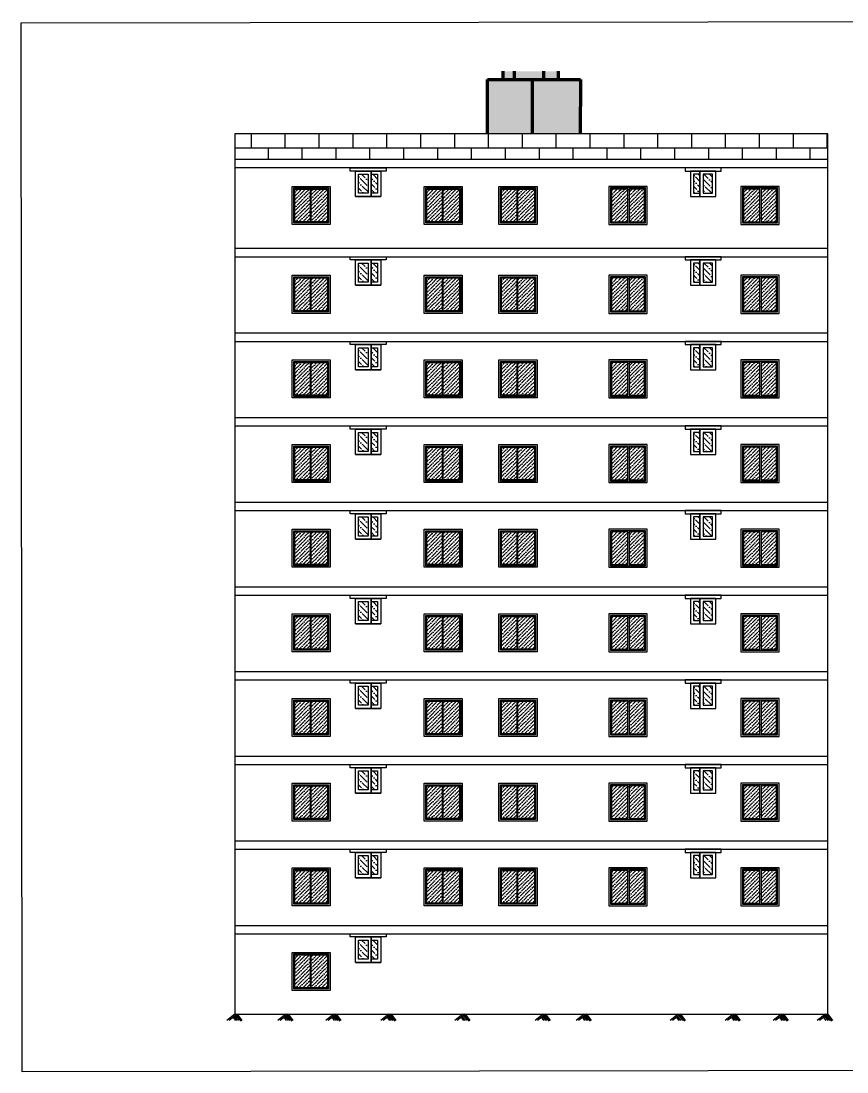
# Model space of a CAD drawing. Header units: inches. Extents: x 2674 to 28325, y -8016 to 21827.
# Drawn here: x 9249 to 11590, y 18529 to 21509 of the extents above; entities that cross this region are included whole.
import ezdxf

# ---------------------------------------------------------------- set-up
doc = ezdxf.new("R2010")
doc.units = ezdxf.units.IN
doc.header["$MEASUREMENT"] = 0
doc.layers.add('RB', color=7, linetype='Continuous')
pattern_1 = [(45, (6448.66, 22451.664), (3.977476, 14.584077), [18.75, -3.75, 0, -3.75])]
pattern_2 = [(135, (35202.267, 229875.186), (-21.87611604, 5.96621347), [28.125, -5.625, 0, -5.625])]
pattern_3 = [(45, (6822.82, 22451.664), (3.977476, 14.584077), [18.75, -3.75, 0, -3.75])]
pattern_4 = [(45, (6448.66, 22691.664), (3.977476, 14.584077), [18.75, -3.75, 0, -3.75])]
pattern_5 = [(135, (35202.267, 230115.186), (-21.87611604, 5.96621347), [28.125, -5.625, 0, -5.625])]
pattern_6 = [(45, (6822.82, 22691.664), (3.977476, 14.584077), [18.75, -3.75, 0, -3.75])]
pattern_7 = [(45, (6448.66, 22931.664), (3.977476, 14.584077), [18.75, -3.75, 0, -3.75])]
pattern_8 = [(135, (35202.267, 230355.186), (-21.87611604, 5.96621347), [28.125, -5.625, 0, -5.625])]
pattern_9 = [(45, (6822.82, 22931.664), (3.977476, 14.584077), [18.75, -3.75, 0, -3.75])]
pattern_10 = [(45, (6448.66, 23171.664), (3.977476, 14.584077), [18.75, -3.75, 0, -3.75])]
pattern_11 = [(135, (35202.267, 230595.186), (-21.87611604, 5.96621347), [28.125, -5.625, 0, -5.625])]
pattern_12 = [(45, (6822.82, 23171.664), (3.977476, 14.584077), [18.75, -3.75, 0, -3.75])]
pattern_13 = [(45, (6448.66, 23411.664), (3.977476, 14.584077), [18.75, -3.75, 0, -3.75])]
pattern_14 = [(135, (35202.267, 230835.186), (-21.87611604, 5.96621347), [28.125, -5.625, 0, -5.625])]
pattern_15 = [(45, (6822.82, 23411.664), (3.977476, 14.584077), [18.75, -3.75, 0, -3.75])]
pattern_16 = [(45, (6448.66, 23651.664), (3.977476, 14.584077), [18.75, -3.75, 0, -3.75])]
pattern_17 = [(135, (35202.267, 231075.186), (-21.87611604, 5.96621347), [28.125, -5.625, 0, -5.625])]
pattern_18 = [(45, (6822.82, 23651.664), (3.977476, 14.584077), [18.75, -3.75, 0, -3.75])]
pattern_19 = [(45, (6448.66, 23891.664), (3.977476, 14.584077), [18.75, -3.75, 0, -3.75])]
pattern_20 = [(135, (35202.267, 231315.186), (-21.87611604, 5.96621347), [28.125, -5.625, 0, -5.625])]
pattern_21 = [(45, (6822.82, 23891.664), (3.977476, 14.584077), [18.75, -3.75, 0, -3.75])]
pattern_22 = [(45, (6448.66, 24131.664), (3.977476, 14.584077), [18.75, -3.75, 0, -3.75])]
pattern_23 = [(135, (35202.267, 231555.186), (-21.87611604, 5.96621347), [28.125, -5.625, 0, -5.625])]
pattern_24 = [(45, (6822.82, 24131.664), (3.977476, 14.584077), [18.75, -3.75, 0, -3.75])]
pattern_25 = [(45, (6448.66, 24383.664), (3.977476, 14.584077), [18.75, -3.75, 0, -3.75])]
pattern_26 = [(135, (35202.267, 231807.186), (-21.87611604, 5.96621347), [28.125, -5.625, 0, -5.625])]
pattern_27 = [(45, (6822.82, 24383.664), (3.977476, 14.584077), [18.75, -3.75, 0, -3.75])]
pattern_28 = [(135, (35202.267, 229635.267), (-21.87611604, 5.96621347), [28.125, -5.625, 0, -5.625])]

# ---------------------------------------------------------------- blocks, each defined once
blk = doc.blocks.new('*U12')
for p, q in [((1.5, 1.5), (1.5, 34.5)), ((1.5, 34.5), (18, 34.5)), ((18, 1.5), (18, 34.5)), ((18, 34.5), (34.5, 34.5)), ((34.5, 34.5), (34.5, 1.5)), ((18, 1.5), (1.5, 1.5)), ((34.5, 1.5), (18, 1.5))]:
    blk.add_line(p, q)
blk.add_lwpolyline([(0, 0), (0, 36), (36, 36), (36, 0)], close=True)
for points in [[(17, 33.5), (17, 2.5), (2.5, 2.5), (2.5, 33.5), (17, 33.5)], [(18, 33.5), (33.5, 33.5), (33.5, 2.5), (18, 2.5)]]:
    blk.add_lwpolyline(points)

msp = doc.modelspace()

# ---------------------------------------------------------------- hatches: boundary and pattern name
at = {"lineweight": 100, "true_color": 0x636466}
h = msp.add_hatch(color=251, dxfattribs=at)
h.dxf.hatch_style = 1
h.paths.add_polyline_path([(10698.09, 21342.7), (10571.21, 21342.7), (10571.21, 21188.54), (10698.09, 21188.54)])
h.paths.add_polyline_path([(10834.75, 21342.7), (10698.09, 21342.7), (10698.09, 21188.54), (10833.63, 21188.54)])
h.paths.add_polyline_path([(10730.81, 21366.4), (10647.27, 21366.4), (10647.27, 21342.7), (10698.09, 21342.7), (10730.81, 21342.7)])
h.paths.add_polyline_path([(10647.27, 21366.4), (10614.55, 21366.4), (10614.55, 21342.7), (10647.27, 21342.7)])
h.paths.add_polyline_path([(10770.87, 21366.4), (10730.81, 21366.4), (10730.81, 21342.7), (10770.87, 21342.7)])
at = {"transparency": 33554687}
h = msp.add_hatch(dxfattribs=at)
h.set_pattern_fill('AR-B816', color=256, scale=6)
h.set_pattern_definition([(0, (13069.81, 21820.89), (0, 48), []), (90, (13069.81, 21820.89), (-48, 48), [48, -48])])
h.paths.add_polyline_path([(11535.2, 21116.54), (11535.2, 21188.54), (9855.2, 21188.54), (9855.2, 21116.54)])
at = {"true_color": 0x000000}
h = msp.add_hatch(dxfattribs=at)
h.set_pattern_fill('ANSI36', color=18, scale=90, angle=90, style=0)
h.set_pattern_definition(pattern_26)
h.paths.add_polyline_path([(10232.36, 21074.54), (10205.36, 21074.54), (10205.36, 21020.54), (10232.36, 21020.54)])
h = msp.add_hatch(dxfattribs=at)
h.set_pattern_fill('ANSI36', color=18, scale=90, angle=90, style=0)
h.set_pattern_definition(pattern_26)
h.paths.add_polyline_path([(10259.36, 21074.54), (10241.36, 21074.54), (10241.36, 21020.54), (10259.36, 21020.54)])
h = msp.add_hatch(dxfattribs=at)
h.set_pattern_fill('ANSI36', color=18, scale=90, angle=90, style=0)
h.set_pattern_definition(pattern_26)
h.paths.add_polyline_path([(11155.04, 21074.54), (11173.04, 21074.54), (11173.04, 21020.54), (11155.04, 21020.54)])
h = msp.add_hatch(dxfattribs=at)
h.set_pattern_fill('ANSI36', color=18, scale=90, angle=90, style=0)
h.set_pattern_definition(pattern_26)
h.paths.add_polyline_path([(11182.04, 21074.54), (11182.04, 21020.54), (11209.04, 21020.54), (11209.04, 21074.54)])
at = {"transparency": 33554687}
h = msp.add_hatch(dxfattribs=at)
h.set_pattern_fill('ANSI36', color=256, scale=60)
h.set_pattern_definition(pattern_25)
h.paths.add_polyline_path([(10071.2, 20939.47), (10117.7, 20939.47), (10117.7, 21032.47), (10071.2, 21032.47)])
h.paths.add_polyline_path([(10068.2, 21032.47), (10024.7, 21032.47), (10024.7, 20939.47), (10068.2, 20939.47)])
h = msp.add_hatch(dxfattribs=at)
h.set_pattern_fill('ANSI36', color=256, scale=60)
h.set_pattern_definition(pattern_27)
h.paths.add_polyline_path([(10445.36, 20939.47), (10491.86, 20939.47), (10491.86, 21032.47), (10445.36, 21032.47)])
h.paths.add_polyline_path([(10442.36, 21032.47), (10398.86, 21032.47), (10398.86, 20939.47), (10442.36, 20939.47)])
h = msp.add_hatch(dxfattribs=at)
h.set_pattern_fill('ANSI36', color=256, scale=60)
h.set_pattern_definition([(45, (7034.668, 24383.664), (3.977476, 14.584077), [18.75, -3.75, 0, -3.75])])
h.paths.add_polyline_path([(10657.21, 20939.47), (10703.71, 20939.47), (10703.71, 21032.47), (10657.21, 21032.47)])
h.paths.add_polyline_path([(10654.21, 21032.47), (10610.71, 21032.47), (10610.71, 20939.47), (10654.21, 20939.47)])
h = msp.add_hatch(dxfattribs=at)
h.set_pattern_fill('ANSI36', color=256, scale=60)
h.set_pattern_definition(pattern_27)
h.paths.add_polyline_path([(10969.04, 21032.47), (10922.54, 21032.47), (10922.54, 20939.47), (10969.04, 20939.47)])
h.paths.add_polyline_path([(10972.04, 20939.47), (11015.54, 20939.47), (11015.54, 21032.47), (10972.04, 21032.47)])
h = msp.add_hatch(dxfattribs=at)
h.set_pattern_fill('ANSI36', color=256, scale=60)
h.set_pattern_definition(pattern_25)
h.paths.add_polyline_path([(11343.2, 21032.47), (11296.7, 21032.47), (11296.7, 20939.47), (11343.2, 20939.47)])
h.paths.add_polyline_path([(11346.2, 20939.47), (11389.7, 20939.47), (11389.7, 21032.47), (11346.2, 21032.47)])
at = {"true_color": 0x000000}
h = msp.add_hatch(dxfattribs=at)
h.set_pattern_fill('ANSI36', color=18, scale=90, angle=90, style=0)
h.set_pattern_definition(pattern_23)
h.paths.add_polyline_path([(10232.36, 20822.54), (10205.36, 20822.54), (10205.36, 20768.54), (10232.36, 20768.54)])
h = msp.add_hatch(dxfattribs=at)
h.set_pattern_fill('ANSI36', color=18, scale=90, angle=90, style=0)
h.set_pattern_definition(pattern_23)
h.paths.add_polyline_path([(10259.36, 20822.54), (10241.36, 20822.54), (10241.36, 20768.54), (10259.36, 20768.54)])
h = msp.add_hatch(dxfattribs=at)
h.set_pattern_fill('ANSI36', color=18, scale=90, angle=90, style=0)
h.set_pattern_definition(pattern_23)
h.paths.add_polyline_path([(11155.04, 20822.54), (11173.04, 20822.54), (11173.04, 20768.54), (11155.04, 20768.54)])
h = msp.add_hatch(dxfattribs=at)
h.set_pattern_fill('ANSI36', color=18, scale=90, angle=90, style=0)
h.set_pattern_definition(pattern_23)
h.paths.add_polyline_path([(11182.04, 20822.54), (11182.04, 20768.54), (11209.04, 20768.54), (11209.04, 20822.54)])
at = {"transparency": 33554687}
h = msp.add_hatch(dxfattribs=at)
h.set_pattern_fill('ANSI36', color=256, scale=60)
h.set_pattern_definition(pattern_22)
h.paths.add_polyline_path([(10071.2, 20687.47), (10117.7, 20687.47), (10117.7, 20780.47), (10071.2, 20780.47)])
h.paths.add_polyline_path([(10068.2, 20780.47), (10024.7, 20780.47), (10024.7, 20687.47), (10068.2, 20687.47)])
h = msp.add_hatch(dxfattribs=at)
h.set_pattern_fill('ANSI36', color=256, scale=60)
h.set_pattern_definition(pattern_24)
h.paths.add_polyline_path([(10445.36, 20687.47), (10491.86, 20687.47), (10491.86, 20780.47), (10445.36, 20780.47)])
h.paths.add_polyline_path([(10442.36, 20780.47), (10398.86, 20780.47), (10398.86, 20687.47), (10442.36, 20687.47)])
h = msp.add_hatch(dxfattribs=at)
h.set_pattern_fill('ANSI36', color=256, scale=60)
h.set_pattern_definition([(45, (7034.668, 24131.664), (3.977476, 14.584077), [18.75, -3.75, 0, -3.75])])
h.paths.add_polyline_path([(10657.21, 20687.47), (10703.71, 20687.47), (10703.71, 20780.47), (10657.21, 20780.47)])
h.paths.add_polyline_path([(10654.21, 20780.47), (10610.71, 20780.47), (10610.71, 20687.47), (10654.21, 20687.47)])
h = msp.add_hatch(dxfattribs=at)
h.set_pattern_fill('ANSI36', color=256, scale=60)
h.set_pattern_definition(pattern_24)
h.paths.add_polyline_path([(10969.04, 20780.47), (10922.54, 20780.47), (10922.54, 20687.47), (10969.04, 20687.47)])
h.paths.add_polyline_path([(10972.04, 20687.47), (11015.54, 20687.47), (11015.54, 20780.47), (10972.04, 20780.47)])
h = msp.add_hatch(dxfattribs=at)
h.set_pattern_fill('ANSI36', color=256, scale=60)
h.set_pattern_definition(pattern_22)
h.paths.add_polyline_path([(11343.2, 20780.47), (11296.7, 20780.47), (11296.7, 20687.47), (11343.2, 20687.47)])
h.paths.add_polyline_path([(11346.2, 20687.47), (11389.7, 20687.47), (11389.7, 20780.47), (11346.2, 20780.47)])
at = {"true_color": 0x000000}
h = msp.add_hatch(dxfattribs=at)
h.set_pattern_fill('ANSI36', color=18, scale=90, angle=90, style=0)
h.set_pattern_definition(pattern_20)
h.paths.add_polyline_path([(10232.36, 20582.54), (10205.36, 20582.54), (10205.36, 20528.54), (10232.36, 20528.54)])
h = msp.add_hatch(dxfattribs=at)
h.set_pattern_fill('ANSI36', color=18, scale=90, angle=90, style=0)
h.set_pattern_definition(pattern_20)
h.paths.add_polyline_path([(10259.36, 20582.54), (10241.36, 20582.54), (10241.36, 20528.54), (10259.36, 20528.54)])
h = msp.add_hatch(dxfattribs=at)
h.set_pattern_fill('ANSI36', color=18, scale=90, angle=90, style=0)
h.set_pattern_definition(pattern_20)
h.paths.add_polyline_path([(11155.04, 20582.54), (11173.04, 20582.54), (11173.04, 20528.54), (11155.04, 20528.54)])
h = msp.add_hatch(dxfattribs=at)
h.set_pattern_fill('ANSI36', color=18, scale=90, angle=90, style=0)
h.set_pattern_definition(pattern_20)
h.paths.add_polyline_path([(11182.04, 20582.54), (11182.04, 20528.54), (11209.04, 20528.54), (11209.04, 20582.54)])
at = {"transparency": 33554687}
h = msp.add_hatch(dxfattribs=at)
h.set_pattern_fill('ANSI36', color=256, scale=60)
h.set_pattern_definition(pattern_19)
h.paths.add_polyline_path([(10071.2, 20447.47), (10117.7, 20447.47), (10117.7, 20540.47), (10071.2, 20540.47)])
h.paths.add_polyline_path([(10068.2, 20540.47), (10024.7, 20540.47), (10024.7, 20447.47), (10068.2, 20447.47)])
h = msp.add_hatch(dxfattribs=at)
h.set_pattern_fill('ANSI36', color=256, scale=60)
h.set_pattern_definition(pattern_21)
h.paths.add_polyline_path([(10445.36, 20447.47), (10491.86, 20447.47), (10491.86, 20540.47), (10445.36, 20540.47)])
h.paths.add_polyline_path([(10442.36, 20540.47), (10398.86, 20540.47), (10398.86, 20447.47), (10442.36, 20447.47)])
h = msp.add_hatch(dxfattribs=at)
h.set_pattern_fill('ANSI36', color=256, scale=60)
h.set_pattern_definition([(45, (7034.668, 23891.664), (3.977476, 14.584077), [18.75, -3.75, 0, -3.75])])
h.paths.add_polyline_path([(10657.21, 20447.47), (10703.71, 20447.47), (10703.71, 20540.47), (10657.21, 20540.47)])
h.paths.add_polyline_path([(10654.21, 20540.47), (10610.71, 20540.47), (10610.71, 20447.47), (10654.21, 20447.47)])
h = msp.add_hatch(dxfattribs=at)
h.set_pattern_fill('ANSI36', color=256, scale=60)
h.set_pattern_definition(pattern_21)
h.paths.add_polyline_path([(10969.04, 20540.47), (10922.54, 20540.47), (10922.54, 20447.47), (10969.04, 20447.47)])
h.paths.add_polyline_path([(10972.04, 20447.47), (11015.54, 20447.47), (11015.54, 20540.47), (10972.04, 20540.47)])
h = msp.add_hatch(dxfattribs=at)
h.set_pattern_fill('ANSI36', color=256, scale=60)
h.set_pattern_definition(pattern_19)
h.paths.add_polyline_path([(11343.2, 20540.47), (11296.7, 20540.47), (11296.7, 20447.47), (11343.2, 20447.47)])
h.paths.add_polyline_path([(11346.2, 20447.47), (11389.7, 20447.47), (11389.7, 20540.47), (11346.2, 20540.47)])
at = {"true_color": 0x000000}
h = msp.add_hatch(dxfattribs=at)
h.set_pattern_fill('ANSI36', color=18, scale=90, angle=90, style=0)
h.set_pattern_definition(pattern_17)
h.paths.add_polyline_path([(10232.36, 20342.54), (10205.36, 20342.54), (10205.36, 20288.54), (10232.36, 20288.54)])
h = msp.add_hatch(dxfattribs=at)
h.set_pattern_fill('ANSI36', color=18, scale=90, angle=90, style=0)
h.set_pattern_definition(pattern_17)
h.paths.add_polyline_path([(10259.36, 20342.54), (10241.36, 20342.54), (10241.36, 20288.54), (10259.36, 20288.54)])
h = msp.add_hatch(dxfattribs=at)
h.set_pattern_fill('ANSI36', color=18, scale=90, angle=90, style=0)
h.set_pattern_definition(pattern_17)
h.paths.add_polyline_path([(11155.04, 20342.54), (11173.04, 20342.54), (11173.04, 20288.54), (11155.04, 20288.54)])
h = msp.add_hatch(dxfattribs=at)
h.set_pattern_fill('ANSI36', color=18, scale=90, angle=90, style=0)
h.set_pattern_definition(pattern_17)
h.paths.add_polyline_path([(11182.04, 20342.54), (11182.04, 20288.54), (11209.04, 20288.54), (11209.04, 20342.54)])
at = {"transparency": 33554687}
h = msp.add_hatch(dxfattribs=at)
h.set_pattern_fill('ANSI36', color=256, scale=60)
h.set_pattern_definition(pattern_16)
h.paths.add_polyline_path([(10071.2, 20207.47), (10117.7, 20207.47), (10117.7, 20300.47), (10071.2, 20300.47)])
h.paths.add_polyline_path([(10068.2, 20300.47), (10024.7, 20300.47), (10024.7, 20207.47), (10068.2, 20207.47)])
h = msp.add_hatch(dxfattribs=at)
h.set_pattern_fill('ANSI36', color=256, scale=60)
h.set_pattern_definition(pattern_18)
h.paths.add_polyline_path([(10445.36, 20207.47), (10491.86, 20207.47), (10491.86, 20300.47), (10445.36, 20300.47)])
h.paths.add_polyline_path([(10442.36, 20300.47), (10398.86, 20300.47), (10398.86, 20207.47), (10442.36, 20207.47)])
h = msp.add_hatch(dxfattribs=at)
h.set_pattern_fill('ANSI36', color=256, scale=60)
h.set_pattern_definition([(45, (7034.668, 23651.664), (3.977476, 14.584077), [18.75, -3.75, 0, -3.75])])
h.paths.add_polyline_path([(10657.21, 20207.47), (10703.71, 20207.47), (10703.71, 20300.47), (10657.21, 20300.47)])
h.paths.add_polyline_path([(10654.21, 20300.47), (10610.71, 20300.47), (10610.71, 20207.47), (10654.21, 20207.47)])
h = msp.add_hatch(dxfattribs=at)
h.set_pattern_fill('ANSI36', color=256, scale=60)
h.set_pattern_definition(pattern_18)
h.paths.add_polyline_path([(10969.04, 20300.47), (10922.54, 20300.47), (10922.54, 20207.47), (10969.04, 20207.47)])
h.paths.add_polyline_path([(10972.04, 20207.47), (11015.54, 20207.47), (11015.54, 20300.47), (10972.04, 20300.47)])
h = msp.add_hatch(dxfattribs=at)
h.set_pattern_fill('ANSI36', color=256, scale=60)
h.set_pattern_definition(pattern_16)
h.paths.add_polyline_path([(11343.2, 20300.47), (11296.7, 20300.47), (11296.7, 20207.47), (11343.2, 20207.47)])
h.paths.add_polyline_path([(11346.2, 20207.47), (11389.7, 20207.47), (11389.7, 20300.47), (11346.2, 20300.47)])
at = {"true_color": 0x000000}
h = msp.add_hatch(dxfattribs=at)
h.set_pattern_fill('ANSI36', color=18, scale=90, angle=90, style=0)
h.set_pattern_definition(pattern_14)
h.paths.add_polyline_path([(10232.36, 20102.54), (10205.36, 20102.54), (10205.36, 20048.54), (10232.36, 20048.54)])
h = msp.add_hatch(dxfattribs=at)
h.set_pattern_fill('ANSI36', color=18, scale=90, angle=90, style=0)
h.set_pattern_definition(pattern_14)
h.paths.add_polyline_path([(10259.36, 20102.54), (10241.36, 20102.54), (10241.36, 20048.54), (10259.36, 20048.54)])
h = msp.add_hatch(dxfattribs=at)
h.set_pattern_fill('ANSI36', color=18, scale=90, angle=90, style=0)
h.set_pattern_definition(pattern_14)
h.paths.add_polyline_path([(11155.04, 20102.54), (11173.04, 20102.54), (11173.04, 20048.54), (11155.04, 20048.54)])
h = msp.add_hatch(dxfattribs=at)
h.set_pattern_fill('ANSI36', color=18, scale=90, angle=90, style=0)
h.set_pattern_definition(pattern_14)
h.paths.add_polyline_path([(11182.04, 20102.54), (11182.04, 20048.54), (11209.04, 20048.54), (11209.04, 20102.54)])
at = {"transparency": 33554687}
h = msp.add_hatch(dxfattribs=at)
h.set_pattern_fill('ANSI36', color=256, scale=60)
h.set_pattern_definition(pattern_13)
h.paths.add_polyline_path([(10071.2, 19967.47), (10117.7, 19967.47), (10117.7, 20060.47), (10071.2, 20060.47)])
h.paths.add_polyline_path([(10068.2, 20060.47), (10024.7, 20060.47), (10024.7, 19967.47), (10068.2, 19967.47)])
h = msp.add_hatch(dxfattribs=at)
h.set_pattern_fill('ANSI36', color=256, scale=60)
h.set_pattern_definition(pattern_15)
h.paths.add_polyline_path([(10445.36, 19967.47), (10491.86, 19967.47), (10491.86, 20060.47), (10445.36, 20060.47)])
h.paths.add_polyline_path([(10442.36, 20060.47), (10398.86, 20060.47), (10398.86, 19967.47), (10442.36, 19967.47)])
h = msp.add_hatch(dxfattribs=at)
h.set_pattern_fill('ANSI36', color=256, scale=60)
h.set_pattern_definition([(45, (7034.668, 23411.664), (3.977476, 14.584077), [18.75, -3.75, 0, -3.75])])
h.paths.add_polyline_path([(10657.21, 19967.47), (10703.71, 19967.47), (10703.71, 20060.47), (10657.21, 20060.47)])
h.paths.add_polyline_path([(10654.21, 20060.47), (10610.71, 20060.47), (10610.71, 19967.47), (10654.21, 19967.47)])
h = msp.add_hatch(dxfattribs=at)
h.set_pattern_fill('ANSI36', color=256, scale=60)
h.set_pattern_definition(pattern_15)
h.paths.add_polyline_path([(10969.04, 20060.47), (10922.54, 20060.47), (10922.54, 19967.47), (10969.04, 19967.47)])
h.paths.add_polyline_path([(10972.04, 19967.47), (11015.54, 19967.47), (11015.54, 20060.47), (10972.04, 20060.47)])
h = msp.add_hatch(dxfattribs=at)
h.set_pattern_fill('ANSI36', color=256, scale=60)
h.set_pattern_definition(pattern_13)
h.paths.add_polyline_path([(11343.2, 20060.47), (11296.7, 20060.47), (11296.7, 19967.47), (11343.2, 19967.47)])
h.paths.add_polyline_path([(11346.2, 19967.47), (11389.7, 19967.47), (11389.7, 20060.47), (11346.2, 20060.47)])
at = {"true_color": 0x000000}
h = msp.add_hatch(dxfattribs=at)
h.set_pattern_fill('ANSI36', color=18, scale=90, angle=90, style=0)
h.set_pattern_definition(pattern_11)
h.paths.add_polyline_path([(10232.36, 19862.54), (10205.36, 19862.54), (10205.36, 19808.54), (10232.36, 19808.54)])
h = msp.add_hatch(dxfattribs=at)
h.set_pattern_fill('ANSI36', color=18, scale=90, angle=90, style=0)
h.set_pattern_definition(pattern_11)
h.paths.add_polyline_path([(10259.36, 19862.54), (10241.36, 19862.54), (10241.36, 19808.54), (10259.36, 19808.54)])
h = msp.add_hatch(dxfattribs=at)
h.set_pattern_fill('ANSI36', color=18, scale=90, angle=90, style=0)
h.set_pattern_definition(pattern_11)
h.paths.add_polyline_path([(11155.04, 19862.54), (11173.04, 19862.54), (11173.04, 19808.54), (11155.04, 19808.54)])
h = msp.add_hatch(dxfattribs=at)
h.set_pattern_fill('ANSI36', color=18, scale=90, angle=90, style=0)
h.set_pattern_definition(pattern_11)
h.paths.add_polyline_path([(11182.04, 19862.54), (11182.04, 19808.54), (11209.04, 19808.54), (11209.04, 19862.54)])
at = {"transparency": 33554687}
h = msp.add_hatch(dxfattribs=at)
h.set_pattern_fill('ANSI36', color=256, scale=60)
h.set_pattern_definition(pattern_10)
h.paths.add_polyline_path([(10071.2, 19727.47), (10117.7, 19727.47), (10117.7, 19820.47), (10071.2, 19820.47)])
h.paths.add_polyline_path([(10068.2, 19820.47), (10024.7, 19820.47), (10024.7, 19727.47), (10068.2, 19727.47)])
h = msp.add_hatch(dxfattribs=at)
h.set_pattern_fill('ANSI36', color=256, scale=60)
h.set_pattern_definition(pattern_12)
h.paths.add_polyline_path([(10445.36, 19727.47), (10491.86, 19727.47), (10491.86, 19820.47), (10445.36, 19820.47)])
h.paths.add_polyline_path([(10442.36, 19820.47), (10398.86, 19820.47), (10398.86, 19727.47), (10442.36, 19727.47)])
h = msp.add_hatch(dxfattribs=at)
h.set_pattern_fill('ANSI36', color=256, scale=60)
h.set_pattern_definition([(45, (7034.668, 23171.664), (3.977476, 14.584077), [18.75, -3.75, 0, -3.75])])
h.paths.add_polyline_path([(10657.21, 19727.47), (10703.71, 19727.47), (10703.71, 19820.47), (10657.21, 19820.47)])
h.paths.add_polyline_path([(10654.21, 19820.47), (10610.71, 19820.47), (10610.71, 19727.47), (10654.21, 19727.47)])
h = msp.add_hatch(dxfattribs=at)
h.set_pattern_fill('ANSI36', color=256, scale=60)
h.set_pattern_definition(pattern_12)
h.paths.add_polyline_path([(10969.04, 19820.47), (10922.54, 19820.47), (10922.54, 19727.47), (10969.04, 19727.47)])
h.paths.add_polyline_path([(10972.04, 19727.47), (11015.54, 19727.47), (11015.54, 19820.47), (10972.04, 19820.47)])
h = msp.add_hatch(dxfattribs=at)
h.set_pattern_fill('ANSI36', color=256, scale=60)
h.set_pattern_definition(pattern_10)
h.paths.add_polyline_path([(11343.2, 19820.47), (11296.7, 19820.47), (11296.7, 19727.47), (11343.2, 19727.47)])
h.paths.add_polyline_path([(11346.2, 19727.47), (11389.7, 19727.47), (11389.7, 19820.47), (11346.2, 19820.47)])
at = {"true_color": 0x000000}
h = msp.add_hatch(dxfattribs=at)
h.set_pattern_fill('ANSI36', color=18, scale=90, angle=90, style=0)
h.set_pattern_definition(pattern_8)
h.paths.add_polyline_path([(10232.36, 19622.54), (10205.36, 19622.54), (10205.36, 19568.54), (10232.36, 19568.54)])
h = msp.add_hatch(dxfattribs=at)
h.set_pattern_fill('ANSI36', color=18, scale=90, angle=90, style=0)
h.set_pattern_definition(pattern_8)
h.paths.add_polyline_path([(10259.36, 19622.54), (10241.36, 19622.54), (10241.36, 19568.54), (10259.36, 19568.54)])
h = msp.add_hatch(dxfattribs=at)
h.set_pattern_fill('ANSI36', color=18, scale=90, angle=90, style=0)
h.set_pattern_definition(pattern_8)
h.paths.add_polyline_path([(11155.04, 19622.54), (11173.04, 19622.54), (11173.04, 19568.54), (11155.04, 19568.54)])
h = msp.add_hatch(dxfattribs=at)
h.set_pattern_fill('ANSI36', color=18, scale=90, angle=90, style=0)
h.set_pattern_definition(pattern_8)
h.paths.add_polyline_path([(11182.04, 19622.54), (11182.04, 19568.54), (11209.04, 19568.54), (11209.04, 19622.54)])
at = {"transparency": 33554687}
h = msp.add_hatch(dxfattribs=at)
h.set_pattern_fill('ANSI36', color=256, scale=60)
h.set_pattern_definition(pattern_7)
h.paths.add_polyline_path([(10071.2, 19487.47), (10117.7, 19487.47), (10117.7, 19580.47), (10071.2, 19580.47)])
h.paths.add_polyline_path([(10068.2, 19580.47), (10024.7, 19580.47), (10024.7, 19487.47), (10068.2, 19487.47)])
h = msp.add_hatch(dxfattribs=at)
h.set_pattern_fill('ANSI36', color=256, scale=60)
h.set_pattern_definition(pattern_9)
h.paths.add_polyline_path([(10445.36, 19487.47), (10491.86, 19487.47), (10491.86, 19580.47), (10445.36, 19580.47)])
h.paths.add_polyline_path([(10442.36, 19580.47), (10398.86, 19580.47), (10398.86, 19487.47), (10442.36, 19487.47)])
h = msp.add_hatch(dxfattribs=at)
h.set_pattern_fill('ANSI36', color=256, scale=60)
h.set_pattern_definition([(45, (7034.668, 22931.664), (3.977476, 14.584077), [18.75, -3.75, 0, -3.75])])
h.paths.add_polyline_path([(10657.21, 19487.47), (10703.71, 19487.47), (10703.71, 19580.47), (10657.21, 19580.47)])
h.paths.add_polyline_path([(10654.21, 19580.47), (10610.71, 19580.47), (10610.71, 19487.47), (10654.21, 19487.47)])
h = msp.add_hatch(dxfattribs=at)
h.set_pattern_fill('ANSI36', color=256, scale=60)
h.set_pattern_definition(pattern_9)
h.paths.add_polyline_path([(10969.04, 19580.47), (10922.54, 19580.47), (10922.54, 19487.47), (10969.04, 19487.47)])
h.paths.add_polyline_path([(10972.04, 19487.47), (11015.54, 19487.47), (11015.54, 19580.47), (10972.04, 19580.47)])
h = msp.add_hatch(dxfattribs=at)
h.set_pattern_fill('ANSI36', color=256, scale=60)
h.set_pattern_definition(pattern_7)
h.paths.add_polyline_path([(11343.2, 19580.47), (11296.7, 19580.47), (11296.7, 19487.47), (11343.2, 19487.47)])
h.paths.add_polyline_path([(11346.2, 19487.47), (11389.7, 19487.47), (11389.7, 19580.47), (11346.2, 19580.47)])
at = {"true_color": 0x000000}
h = msp.add_hatch(dxfattribs=at)
h.set_pattern_fill('ANSI36', color=18, scale=90, angle=90, style=0)
h.set_pattern_definition(pattern_5)
h.paths.add_polyline_path([(10232.36, 19382.54), (10205.36, 19382.54), (10205.36, 19328.54), (10232.36, 19328.54)])
h = msp.add_hatch(dxfattribs=at)
h.set_pattern_fill('ANSI36', color=18, scale=90, angle=90, style=0)
h.set_pattern_definition(pattern_5)
h.paths.add_polyline_path([(10259.36, 19382.54), (10241.36, 19382.54), (10241.36, 19328.54), (10259.36, 19328.54)])
h = msp.add_hatch(dxfattribs=at)
h.set_pattern_fill('ANSI36', color=18, scale=90, angle=90, style=0)
h.set_pattern_definition(pattern_5)
h.paths.add_polyline_path([(11155.04, 19382.54), (11173.04, 19382.54), (11173.04, 19328.54), (11155.04, 19328.54)])
h = msp.add_hatch(dxfattribs=at)
h.set_pattern_fill('ANSI36', color=18, scale=90, angle=90, style=0)
h.set_pattern_definition(pattern_5)
h.paths.add_polyline_path([(11182.04, 19382.54), (11182.04, 19328.54), (11209.04, 19328.54), (11209.04, 19382.54)])
at = {"transparency": 33554687}
h = msp.add_hatch(dxfattribs=at)
h.set_pattern_fill('ANSI36', color=256, scale=60)
h.set_pattern_definition(pattern_4)
h.paths.add_polyline_path([(10071.2, 19247.47), (10117.7, 19247.47), (10117.7, 19340.47), (10071.2, 19340.47)])
h.paths.add_polyline_path([(10068.2, 19340.47), (10024.7, 19340.47), (10024.7, 19247.47), (10068.2, 19247.47)])
h = msp.add_hatch(dxfattribs=at)
h.set_pattern_fill('ANSI36', color=256, scale=60)
h.set_pattern_definition(pattern_6)
h.paths.add_polyline_path([(10445.36, 19247.47), (10491.86, 19247.47), (10491.86, 19340.47), (10445.36, 19340.47)])
h.paths.add_polyline_path([(10442.36, 19340.47), (10398.86, 19340.47), (10398.86, 19247.47), (10442.36, 19247.47)])
h = msp.add_hatch(dxfattribs=at)
h.set_pattern_fill('ANSI36', color=256, scale=60)
h.set_pattern_definition([(45, (7034.668, 22691.664), (3.977476, 14.584077), [18.75, -3.75, 0, -3.75])])
h.paths.add_polyline_path([(10657.21, 19247.47), (10703.71, 19247.47), (10703.71, 19340.47), (10657.21, 19340.47)])
h.paths.add_polyline_path([(10654.21, 19340.47), (10610.71, 19340.47), (10610.71, 19247.47), (10654.21, 19247.47)])
h = msp.add_hatch(dxfattribs=at)
h.set_pattern_fill('ANSI36', color=256, scale=60)
h.set_pattern_definition(pattern_6)
h.paths.add_polyline_path([(10969.04, 19340.47), (10922.54, 19340.47), (10922.54, 19247.47), (10969.04, 19247.47)])
h.paths.add_polyline_path([(10972.04, 19247.47), (11015.54, 19247.47), (11015.54, 19340.47), (10972.04, 19340.47)])
h = msp.add_hatch(dxfattribs=at)
h.set_pattern_fill('ANSI36', color=256, scale=60)
h.set_pattern_definition(pattern_4)
h.paths.add_polyline_path([(11343.2, 19340.47), (11296.7, 19340.47), (11296.7, 19247.47), (11343.2, 19247.47)])
h.paths.add_polyline_path([(11346.2, 19247.47), (11389.7, 19247.47), (11389.7, 19340.47), (11346.2, 19340.47)])
at = {"true_color": 0x000000}
h = msp.add_hatch(dxfattribs=at)
h.set_pattern_fill('ANSI36', color=18, scale=90, angle=90, style=0)
h.set_pattern_definition(pattern_2)
h.paths.add_polyline_path([(10232.36, 19142.54), (10205.36, 19142.54), (10205.36, 19088.54), (10232.36, 19088.54)])
h = msp.add_hatch(dxfattribs=at)
h.set_pattern_fill('ANSI36', color=18, scale=90, angle=90, style=0)
h.set_pattern_definition(pattern_2)
h.paths.add_polyline_path([(10259.36, 19142.54), (10241.36, 19142.54), (10241.36, 19088.54), (10259.36, 19088.54)])
h = msp.add_hatch(dxfattribs=at)
h.set_pattern_fill('ANSI36', color=18, scale=90, angle=90, style=0)
h.set_pattern_definition(pattern_2)
h.paths.add_polyline_path([(11155.04, 19142.54), (11173.04, 19142.54), (11173.04, 19088.54), (11155.04, 19088.54)])
h = msp.add_hatch(dxfattribs=at)
h.set_pattern_fill('ANSI36', color=18, scale=90, angle=90, style=0)
h.set_pattern_definition(pattern_2)
h.paths.add_polyline_path([(11182.04, 19142.54), (11182.04, 19088.54), (11209.04, 19088.54), (11209.04, 19142.54)])
at = {"transparency": 33554687}
h = msp.add_hatch(dxfattribs=at)
h.set_pattern_fill('ANSI36', color=256, scale=60)
h.set_pattern_definition(pattern_1)
h.paths.add_polyline_path([(10071.2, 19007.47), (10117.7, 19007.47), (10117.7, 19100.47), (10071.2, 19100.47)])
h.paths.add_polyline_path([(10068.2, 19100.47), (10024.7, 19100.47), (10024.7, 19007.47), (10068.2, 19007.47)])
h = msp.add_hatch(dxfattribs=at)
h.set_pattern_fill('ANSI36', color=256, scale=60)
h.set_pattern_definition(pattern_3)
h.paths.add_polyline_path([(10445.36, 19007.47), (10491.86, 19007.47), (10491.86, 19100.47), (10445.36, 19100.47)])
h.paths.add_polyline_path([(10442.36, 19100.47), (10398.86, 19100.47), (10398.86, 19007.47), (10442.36, 19007.47)])
h = msp.add_hatch(dxfattribs=at)
h.set_pattern_fill('ANSI36', color=256, scale=60)
h.set_pattern_definition([(45, (7034.668, 22451.664), (3.977476, 14.584077), [18.75, -3.75, 0, -3.75])])
h.paths.add_polyline_path([(10657.21, 19007.47), (10703.71, 19007.47), (10703.71, 19100.47), (10657.21, 19100.47)])
h.paths.add_polyline_path([(10654.21, 19100.47), (10610.71, 19100.47), (10610.71, 19007.47), (10654.21, 19007.47)])
h = msp.add_hatch(dxfattribs=at)
h.set_pattern_fill('ANSI36', color=256, scale=60)
h.set_pattern_definition(pattern_3)
h.paths.add_polyline_path([(10969.04, 19100.47), (10922.54, 19100.47), (10922.54, 19007.47), (10969.04, 19007.47)])
h.paths.add_polyline_path([(10972.04, 19007.47), (11015.54, 19007.47), (11015.54, 19100.47), (10972.04, 19100.47)])
h = msp.add_hatch(dxfattribs=at)
h.set_pattern_fill('ANSI36', color=256, scale=60)
h.set_pattern_definition(pattern_1)
h.paths.add_polyline_path([(11343.2, 19100.47), (11296.7, 19100.47), (11296.7, 19007.47), (11343.2, 19007.47)])
h.paths.add_polyline_path([(11346.2, 19007.47), (11389.7, 19007.47), (11389.7, 19100.47), (11346.2, 19100.47)])
at = {"true_color": 0x000000}
h = msp.add_hatch(dxfattribs=at)
h.set_pattern_fill('ANSI36', color=18, scale=90, angle=90, style=0)
h.set_pattern_definition(pattern_28)
h.paths.add_polyline_path([(10232.36, 18902.62), (10205.36, 18902.62), (10205.36, 18848.62), (10232.36, 18848.62)])
h = msp.add_hatch(dxfattribs=at)
h.set_pattern_fill('ANSI36', color=18, scale=90, angle=90, style=0)
h.set_pattern_definition(pattern_28)
h.paths.add_polyline_path([(10259.36, 18902.62), (10241.36, 18902.62), (10241.36, 18848.62), (10259.36, 18848.62)])
at = {"transparency": 33554687}
h = msp.add_hatch(dxfattribs=at)
h.set_pattern_fill('ANSI36', color=256, scale=60)
h.set_pattern_definition([(45, (6448.66, 22211.745), (3.977476, 14.584077), [18.75, -3.75, 0, -3.75])])
h.paths.add_polyline_path([(10071.2, 18767.55), (10117.7, 18767.55), (10117.7, 18860.55), (10071.2, 18860.55)])
h.paths.add_polyline_path([(10068.2, 18860.55), (10024.7, 18860.55), (10024.7, 18767.55), (10068.2, 18767.55)])

# ---------------------------------------------------------------- linework, layer by layer
at = {"lineweight": 100}
for p, q in [((10571.21, 21188.54), (10571.21, 21342.7)), ((10571.21, 21342.7), (10834.75, 21342.7)), ((10614.55, 21366.4), (10614.55, 21342.7)), ((10647.27, 21342.7), (10647.27, 21366.4)), ((10647.27, 21342.7), (10647.27, 21366.4)), ((10698.09, 21188.54), (10698.09, 21342.7)), ((10730.81, 21342.7), (10730.81, 21366.4)), ((10770.87, 21366.4), (10770.87, 21342.7)), ((10834.75, 21342.7), (10833.63, 21188.54))]:
    msp.add_line(p, q, dxfattribs=at)
for p, q in [((11535.2, 21188.54), (9855.2, 21188.54)), ((9855.2, 21188.54), (9855.2, 18692.54)), ((11535.2, 18692.54), (11535.2, 21188.54)), ((11535.2, 21116.54), (9855.2, 21116.54)), ((11535.2, 21092.54), (9855.2, 21092.54)), ((10241.36, 21083.54), (10241.36, 21011.54)), ((11173.04, 21083.54), (11173.04, 21011.54)), ((10196.36, 21011.54), (10268.36, 21011.54)), ((9855.2, 20864.54), (11535.2, 20864.54)), ((9855.2, 20840.54), (11535.2, 20840.54)), ((10241.36, 20831.54), (10241.36, 20759.54)), ((11173.04, 20831.54), (11173.04, 20759.54)), ((10196.36, 20759.54), (10268.36, 20759.54)), ((9855.2, 20624.54), (11535.2, 20624.54)), ((9855.2, 20600.54), (11535.2, 20600.54)), ((10241.36, 20591.54), (10241.36, 20519.54)), ((11173.04, 20591.54), (11173.04, 20519.54)), ((10196.36, 20519.54), (10268.36, 20519.54)), ((9855.2, 20384.54), (11535.2, 20384.54)), ((9855.2, 20360.54), (11535.2, 20360.54)), ((10241.36, 20351.54), (10241.36, 20279.54)), ((11173.04, 20351.54), (11173.04, 20279.54)), ((10196.36, 20279.54), (10268.36, 20279.54)), ((9855.2, 20144.54), (11535.2, 20144.54)), ((9855.2, 20120.54), (11535.2, 20120.54)), ((10241.36, 20111.54), (10241.36, 20039.54)), ((11173.04, 20111.54), (11173.04, 20039.54)), ((10196.36, 20039.54), (10268.36, 20039.54)), ((9855.2, 19904.54), (11535.2, 19904.54)), ((9855.2, 19880.54), (11535.2, 19880.54)), ((10241.36, 19871.54), (10241.36, 19799.54)), ((11173.04, 19871.54), (11173.04, 19799.54)), ((10196.36, 19799.54), (10268.36, 19799.54)), ((9855.2, 19664.54), (11535.2, 19664.54)), ((9855.2, 19640.54), (11535.2, 19640.54)), ((10241.36, 19631.54), (10241.36, 19559.54)), ((11173.04, 19631.54), (11173.04, 19559.54)), ((10196.36, 19559.54), (10268.36, 19559.54)), ((9855.2, 19424.54), (11535.2, 19424.54)), ((9855.2, 19400.54), (11535.2, 19400.54)), ((10241.36, 19391.54), (10241.36, 19319.54)), ((11173.04, 19391.54), (11173.04, 19319.54)), ((10196.36, 19319.54), (10268.36, 19319.54)), ((9855.2, 19184.54), (11535.2, 19184.54)), ((9855.2, 19160.54), (11535.2, 19160.54)), ((10241.36, 19151.54), (10241.36, 19079.54)), ((11173.04, 19151.54), (11173.04, 19079.54)), ((10196.36, 19079.54), (10268.36, 19079.54)), ((9855.2, 18944.54), (11535.2, 18944.54)), ((9855.2, 18920.54), (11535.2, 18920.54)), ((10241.36, 18911.62), (10241.36, 18839.62)), ((10196.36, 18839.62), (10268.36, 18839.62)), ((9855.2, 18692.54), (11535.2, 18692.54))]:
    msp.add_line(p, q)
for points in [[(12492.2, 18534.03), (9251.72, 18528.82), (9248.8, 21503.66), (12492.2, 21508.83)], [(10196.36, 21083.54), (10268.36, 21083.54), (10268.36, 21011.54), (10196.36, 21011.54)], [(10196.36, 21083.54), (10241.36, 21083.54), (10241.36, 21011.54), (10196.36, 21011.54)], [(10205.36, 21074.54), (10232.36, 21074.54), (10232.36, 21020.54), (10205.36, 21020.54)], [(10241.36, 21083.54), (10268.36, 21083.54), (10268.36, 21011.54), (10241.36, 21011.54)], [(11218.04, 21083.54), (11146.04, 21083.54), (11146.04, 21011.54), (11218.04, 21011.54)], [(11173.04, 21083.54), (11146.04, 21083.54), (11146.04, 21011.54), (11173.04, 21011.54)], [(11218.04, 21083.54), (11173.04, 21083.54), (11173.04, 21011.54), (11218.04, 21011.54)], [(11209.04, 21074.54), (11182.04, 21074.54), (11182.04, 21020.54), (11209.04, 21020.54)], [(10196.36, 20831.54), (10268.36, 20831.54), (10268.36, 20759.54), (10196.36, 20759.54)], [(10196.36, 20831.54), (10241.36, 20831.54), (10241.36, 20759.54), (10196.36, 20759.54)], [(10241.36, 20831.54), (10268.36, 20831.54), (10268.36, 20759.54), (10241.36, 20759.54)], [(11218.04, 20831.54), (11146.04, 20831.54), (11146.04, 20759.54), (11218.04, 20759.54)], [(11173.04, 20831.54), (11146.04, 20831.54), (11146.04, 20759.54), (11173.04, 20759.54)], [(11218.04, 20831.54), (11173.04, 20831.54), (11173.04, 20759.54), (11218.04, 20759.54)], [(10205.36, 20822.54), (10232.36, 20822.54), (10232.36, 20768.54), (10205.36, 20768.54)], [(11209.04, 20822.54), (11182.04, 20822.54), (11182.04, 20768.54), (11209.04, 20768.54)], [(10196.36, 20591.54), (10268.36, 20591.54), (10268.36, 20519.54), (10196.36, 20519.54)], [(10196.36, 20591.54), (10241.36, 20591.54), (10241.36, 20519.54), (10196.36, 20519.54)], [(10205.36, 20582.54), (10232.36, 20582.54), (10232.36, 20528.54), (10205.36, 20528.54)], [(10241.36, 20591.54), (10268.36, 20591.54), (10268.36, 20519.54), (10241.36, 20519.54)], [(11218.04, 20591.54), (11146.04, 20591.54), (11146.04, 20519.54), (11218.04, 20519.54)], [(11173.04, 20591.54), (11146.04, 20591.54), (11146.04, 20519.54), (11173.04, 20519.54)], [(11218.04, 20591.54), (11173.04, 20591.54), (11173.04, 20519.54), (11218.04, 20519.54)], [(11209.04, 20582.54), (11182.04, 20582.54), (11182.04, 20528.54), (11209.04, 20528.54)], [(10196.36, 20351.54), (10268.36, 20351.54), (10268.36, 20279.54), (10196.36, 20279.54)], [(10196.36, 20351.54), (10241.36, 20351.54), (10241.36, 20279.54), (10196.36, 20279.54)], [(10205.36, 20342.54), (10232.36, 20342.54), (10232.36, 20288.54), (10205.36, 20288.54)], [(10241.36, 20351.54), (10268.36, 20351.54), (10268.36, 20279.54), (10241.36, 20279.54)], [(11218.04, 20351.54), (11146.04, 20351.54), (11146.04, 20279.54), (11218.04, 20279.54)], [(11173.04, 20351.54), (11146.04, 20351.54), (11146.04, 20279.54), (11173.04, 20279.54)], [(11218.04, 20351.54), (11173.04, 20351.54), (11173.04, 20279.54), (11218.04, 20279.54)], [(11209.04, 20342.54), (11182.04, 20342.54), (11182.04, 20288.54), (11209.04, 20288.54)], [(10196.36, 20111.54), (10268.36, 20111.54), (10268.36, 20039.54), (10196.36, 20039.54)], [(10196.36, 20111.54), (10241.36, 20111.54), (10241.36, 20039.54), (10196.36, 20039.54)], [(10205.36, 20102.54), (10232.36, 20102.54), (10232.36, 20048.54), (10205.36, 20048.54)], [(10241.36, 20111.54), (10268.36, 20111.54), (10268.36, 20039.54), (10241.36, 20039.54)], [(11218.04, 20111.54), (11146.04, 20111.54), (11146.04, 20039.54), (11218.04, 20039.54)], [(11173.04, 20111.54), (11146.04, 20111.54), (11146.04, 20039.54), (11173.04, 20039.54)], [(11218.04, 20111.54), (11173.04, 20111.54), (11173.04, 20039.54), (11218.04, 20039.54)], [(11209.04, 20102.54), (11182.04, 20102.54), (11182.04, 20048.54), (11209.04, 20048.54)], [(10196.36, 19871.54), (10268.36, 19871.54), (10268.36, 19799.54), (10196.36, 19799.54)], [(10196.36, 19871.54), (10241.36, 19871.54), (10241.36, 19799.54), (10196.36, 19799.54)], [(10205.36, 19862.54), (10232.36, 19862.54), (10232.36, 19808.54), (10205.36, 19808.54)], [(10241.36, 19871.54), (10268.36, 19871.54), (10268.36, 19799.54), (10241.36, 19799.54)], [(11218.04, 19871.54), (11146.04, 19871.54), (11146.04, 19799.54), (11218.04, 19799.54)], [(11173.04, 19871.54), (11146.04, 19871.54), (11146.04, 19799.54), (11173.04, 19799.54)], [(11218.04, 19871.54), (11173.04, 19871.54), (11173.04, 19799.54), (11218.04, 19799.54)], [(11209.04, 19862.54), (11182.04, 19862.54), (11182.04, 19808.54), (11209.04, 19808.54)], [(10196.36, 19631.54), (10268.36, 19631.54), (10268.36, 19559.54), (10196.36, 19559.54)], [(10196.36, 19631.54), (10241.36, 19631.54), (10241.36, 19559.54), (10196.36, 19559.54)], [(10205.36, 19622.54), (10232.36, 19622.54), (10232.36, 19568.54), (10205.36, 19568.54)], [(10241.36, 19631.54), (10268.36, 19631.54), (10268.36, 19559.54), (10241.36, 19559.54)], [(11218.04, 19631.54), (11146.04, 19631.54), (11146.04, 19559.54), (11218.04, 19559.54)], [(11173.04, 19631.54), (11146.04, 19631.54), (11146.04, 19559.54), (11173.04, 19559.54)], [(11218.04, 19631.54), (11173.04, 19631.54), (11173.04, 19559.54), (11218.04, 19559.54)], [(11209.04, 19622.54), (11182.04, 19622.54), (11182.04, 19568.54), (11209.04, 19568.54)], [(10196.36, 19391.54), (10268.36, 19391.54), (10268.36, 19319.54), (10196.36, 19319.54)], [(10196.36, 19391.54), (10241.36, 19391.54), (10241.36, 19319.54), (10196.36, 19319.54)], [(10205.36, 19382.54), (10232.36, 19382.54), (10232.36, 19328.54), (10205.36, 19328.54)], [(10241.36, 19391.54), (10268.36, 19391.54), (10268.36, 19319.54), (10241.36, 19319.54)], [(11218.04, 19391.54), (11146.04, 19391.54), (11146.04, 19319.54), (11218.04, 19319.54)], [(11173.04, 19391.54), (11146.04, 19391.54), (11146.04, 19319.54), (11173.04, 19319.54)], [(11218.04, 19391.54), (11173.04, 19391.54), (11173.04, 19319.54), (11218.04, 19319.54)], [(11209.04, 19382.54), (11182.04, 19382.54), (11182.04, 19328.54), (11209.04, 19328.54)], [(10196.36, 19151.54), (10268.36, 19151.54), (10268.36, 19079.54), (10196.36, 19079.54)], [(10196.36, 19151.54), (10241.36, 19151.54), (10241.36, 19079.54), (10196.36, 19079.54)], [(10205.36, 19142.54), (10232.36, 19142.54), (10232.36, 19088.54), (10205.36, 19088.54)], [(10241.36, 19151.54), (10268.36, 19151.54), (10268.36, 19079.54), (10241.36, 19079.54)], [(11218.04, 19151.54), (11146.04, 19151.54), (11146.04, 19079.54), (11218.04, 19079.54)], [(11173.04, 19151.54), (11146.04, 19151.54), (11146.04, 19079.54), (11173.04, 19079.54)], [(11218.04, 19151.54), (11173.04, 19151.54), (11173.04, 19079.54), (11218.04, 19079.54)], [(11209.04, 19142.54), (11182.04, 19142.54), (11182.04, 19088.54), (11209.04, 19088.54)], [(10196.36, 18911.62), (10268.36, 18911.62), (10268.36, 18839.62), (10196.36, 18839.62)], [(10196.36, 18911.62), (10241.36, 18911.62), (10241.36, 18839.62), (10196.36, 18839.62)], [(10205.36, 18902.62), (10232.36, 18902.62), (10232.36, 18848.62), (10205.36, 18848.62)], [(10241.36, 18911.62), (10268.36, 18911.62), (10268.36, 18839.62), (10241.36, 18839.62)]]:
    msp.add_lwpolyline(points, close=True)
for points in [[(10196.36, 21083.54), (10181.36, 21083.54), (10181.36, 21092.54), (10268.36, 21092.54), (10283.36, 21092.54), (10283.36, 21083.54), (10196.36, 21083.54)], [(10241.36, 21074.54), (10259.36, 21074.54), (10259.36, 21020.54), (10241.36, 21020.54)], [(11218.04, 21083.54), (11233.04, 21083.54), (11233.04, 21092.54), (11146.04, 21092.54), (11131.04, 21092.54), (11131.04, 21083.54), (11218.04, 21083.54)], [(11173.04, 21074.54), (11155.04, 21074.54), (11155.04, 21020.54), (11173.04, 21020.54)], [(10196.36, 20831.54), (10181.36, 20831.54), (10181.36, 20840.54), (10268.36, 20840.54), (10283.36, 20840.54), (10283.36, 20831.54), (10196.36, 20831.54)], [(11218.04, 20831.54), (11233.04, 20831.54), (11233.04, 20840.54), (11146.04, 20840.54), (11131.04, 20840.54), (11131.04, 20831.54), (11218.04, 20831.54)], [(10241.36, 20822.54), (10259.36, 20822.54), (10259.36, 20768.54), (10241.36, 20768.54)], [(11173.04, 20822.54), (11155.04, 20822.54), (11155.04, 20768.54), (11173.04, 20768.54)], [(10196.36, 20591.54), (10181.36, 20591.54), (10181.36, 20600.54), (10268.36, 20600.54), (10283.36, 20600.54), (10283.36, 20591.54), (10196.36, 20591.54)], [(11218.04, 20591.54), (11233.04, 20591.54), (11233.04, 20600.54), (11146.04, 20600.54), (11131.04, 20600.54), (11131.04, 20591.54), (11218.04, 20591.54)], [(10241.36, 20582.54), (10259.36, 20582.54), (10259.36, 20528.54), (10241.36, 20528.54)], [(11173.04, 20582.54), (11155.04, 20582.54), (11155.04, 20528.54), (11173.04, 20528.54)], [(10196.36, 20351.54), (10181.36, 20351.54), (10181.36, 20360.54), (10268.36, 20360.54), (10283.36, 20360.54), (10283.36, 20351.54), (10196.36, 20351.54)], [(11218.04, 20351.54), (11233.04, 20351.54), (11233.04, 20360.54), (11146.04, 20360.54), (11131.04, 20360.54), (11131.04, 20351.54), (11218.04, 20351.54)], [(10241.36, 20342.54), (10259.36, 20342.54), (10259.36, 20288.54), (10241.36, 20288.54)], [(11173.04, 20342.54), (11155.04, 20342.54), (11155.04, 20288.54), (11173.04, 20288.54)], [(10196.36, 20111.54), (10181.36, 20111.54), (10181.36, 20120.54), (10268.36, 20120.54), (10283.36, 20120.54), (10283.36, 20111.54), (10196.36, 20111.54)], [(11218.04, 20111.54), (11233.04, 20111.54), (11233.04, 20120.54), (11146.04, 20120.54), (11131.04, 20120.54), (11131.04, 20111.54), (11218.04, 20111.54)], [(10241.36, 20102.54), (10259.36, 20102.54), (10259.36, 20048.54), (10241.36, 20048.54)], [(11173.04, 20102.54), (11155.04, 20102.54), (11155.04, 20048.54), (11173.04, 20048.54)], [(10196.36, 19871.54), (10181.36, 19871.54), (10181.36, 19880.54), (10268.36, 19880.54), (10283.36, 19880.54), (10283.36, 19871.54), (10196.36, 19871.54)], [(11218.04, 19871.54), (11233.04, 19871.54), (11233.04, 19880.54), (11146.04, 19880.54), (11131.04, 19880.54), (11131.04, 19871.54), (11218.04, 19871.54)], [(10241.36, 19862.54), (10259.36, 19862.54), (10259.36, 19808.54), (10241.36, 19808.54)], [(11173.04, 19862.54), (11155.04, 19862.54), (11155.04, 19808.54), (11173.04, 19808.54)], [(10196.36, 19631.54), (10181.36, 19631.54), (10181.36, 19640.54), (10268.36, 19640.54), (10283.36, 19640.54), (10283.36, 19631.54), (10196.36, 19631.54)], [(11218.04, 19631.54), (11233.04, 19631.54), (11233.04, 19640.54), (11146.04, 19640.54), (11131.04, 19640.54), (11131.04, 19631.54), (11218.04, 19631.54)], [(10241.36, 19622.54), (10259.36, 19622.54), (10259.36, 19568.54), (10241.36, 19568.54)], [(11173.04, 19622.54), (11155.04, 19622.54), (11155.04, 19568.54), (11173.04, 19568.54)], [(10196.36, 19391.54), (10181.36, 19391.54), (10181.36, 19400.54), (10268.36, 19400.54), (10283.36, 19400.54), (10283.36, 19391.54), (10196.36, 19391.54)], [(11218.04, 19391.54), (11233.04, 19391.54), (11233.04, 19400.54), (11146.04, 19400.54), (11131.04, 19400.54), (11131.04, 19391.54), (11218.04, 19391.54)], [(10241.36, 19382.54), (10259.36, 19382.54), (10259.36, 19328.54), (10241.36, 19328.54)], [(11173.04, 19382.54), (11155.04, 19382.54), (11155.04, 19328.54), (11173.04, 19328.54)], [(10196.36, 19151.54), (10181.36, 19151.54), (10181.36, 19160.54), (10268.36, 19160.54), (10283.36, 19160.54), (10283.36, 19151.54), (10196.36, 19151.54)], [(10241.36, 19142.54), (10259.36, 19142.54), (10259.36, 19088.54), (10241.36, 19088.54)], [(11218.04, 19151.54), (11233.04, 19151.54), (11233.04, 19160.54), (11146.04, 19160.54), (11131.04, 19160.54), (11131.04, 19151.54), (11218.04, 19151.54)], [(11173.04, 19142.54), (11155.04, 19142.54), (11155.04, 19088.54), (11173.04, 19088.54)], [(10196.36, 18911.62), (10181.36, 18911.62), (10181.36, 18920.62), (10268.36, 18920.62), (10283.36, 18920.62), (10283.36, 18911.62), (10196.36, 18911.62)], [(10241.36, 18902.62), (10259.36, 18902.62), (10259.36, 18848.62), (10241.36, 18848.62)]]:
    msp.add_lwpolyline(points)
at = {"layer": 'RB'}
for p, q in [((9855.2, 18692.54), (9832.24, 18675.16)), ((9861.83, 18692.54), (9838.87, 18675.16)), ((9853.4, 18686.16), (9861.72, 18675.16)), ((9856.59, 18688.57), (9866.74, 18675.16)), ((9859.3, 18690.33), (9872.45, 18672.96)), ((9861.83, 18692.54), (9874.98, 18675.16)), ((9999.2, 18692.54), (9976.24, 18675.16)), ((10005.83, 18692.54), (9982.87, 18675.16)), ((9997.4, 18686.16), (10005.72, 18675.16)), ((10000.59, 18688.57), (10010.74, 18675.16)), ((10003.3, 18690.33), (10016.45, 18672.96)), ((10005.83, 18692.54), (10018.98, 18675.16)), ((10135.28, 18692.54), (10112.32, 18675.16)), ((10141.91, 18692.54), (10118.95, 18675.16)), ((10133.48, 18686.16), (10141.8, 18675.16)), ((10136.67, 18688.57), (10146.82, 18675.16)), ((10139.38, 18690.33), (10152.53, 18672.96)), ((10141.91, 18692.54), (10155.06, 18675.16)), ((10291.28, 18692.54), (10268.32, 18675.16)), ((10297.91, 18692.54), (10274.95, 18675.16)), ((10289.48, 18686.16), (10297.8, 18675.16)), ((10292.67, 18688.57), (10302.82, 18675.16)), ((10295.38, 18690.33), (10308.53, 18672.96)), ((10297.91, 18692.54), (10311.06, 18675.16)), ((10501.28, 18692.54), (10478.32, 18675.16)), ((10507.91, 18692.54), (10484.95, 18675.16)), ((10499.48, 18686.16), (10507.8, 18675.16)), ((10502.67, 18688.57), (10512.82, 18675.16)), ((10505.38, 18690.33), (10518.53, 18672.96)), ((10507.91, 18692.54), (10521.06, 18675.16)), ((10728.58, 18692.54), (10705.62, 18675.16)), ((10735.21, 18692.54), (10712.25, 18675.16)), ((10726.78, 18686.16), (10735.09, 18675.16)), ((10729.97, 18688.57), (10740.11, 18675.16)), ((10732.68, 18690.33), (10745.83, 18672.96)), ((10735.21, 18692.54), (10748.35, 18675.16)), ((10844.78, 18692.54), (10821.82, 18675.16)), ((10851.41, 18692.54), (10828.45, 18675.16)), ((10842.98, 18686.16), (10851.3, 18675.16)), ((10846.17, 18688.57), (10856.32, 18675.16)), ((10848.89, 18690.33), (10862.03, 18672.96)), ((10851.41, 18692.54), (10864.56, 18675.16)), ((11111.62, 18692.54), (11088.66, 18675.16)), ((11118.24, 18692.54), (11095.29, 18675.16)), ((11109.81, 18686.16), (11118.13, 18675.16)), ((11113, 18688.57), (11123.15, 18675.16)), ((11115.72, 18690.33), (11128.86, 18672.96)), ((11118.24, 18692.54), (11131.39, 18675.16)), ((11267.12, 18692.54), (11244.16, 18675.16)), ((11273.75, 18692.54), (11250.79, 18675.16)), ((11265.32, 18686.16), (11273.64, 18675.16)), ((11268.51, 18688.57), (11278.66, 18675.16)), ((11271.22, 18690.33), (11284.37, 18672.96)), ((11273.75, 18692.54), (11286.9, 18675.16)), ((11403.2, 18692.54), (11380.24, 18675.16)), ((11409.83, 18692.54), (11386.87, 18675.16)), ((11401.4, 18686.16), (11409.72, 18675.16)), ((11404.59, 18688.57), (11414.74, 18675.16)), ((11407.3, 18690.33), (11420.45, 18672.96)), ((11409.83, 18692.54), (11422.98, 18675.16)), ((11528.57, 18692.54), (11505.62, 18675.16)), ((11535.2, 18692.54), (11512.24, 18675.16)), ((11526.77, 18686.16), (11535.09, 18675.16)), ((11529.96, 18688.57), (11540.11, 18675.16)), ((11532.68, 18690.33), (11545.82, 18672.96)), ((11535.2, 18692.54), (11548.35, 18675.16)), ((9850.21, 18683.74), (9856.7, 18675.16)), ((9994.21, 18683.74), (10000.7, 18675.16)), ((10130.29, 18683.74), (10136.78, 18675.16)), ((10286.29, 18683.74), (10292.78, 18675.16)), ((10496.29, 18683.74), (10502.78, 18675.16)), ((10723.59, 18683.74), (10730.08, 18675.16)), ((10839.79, 18683.74), (10846.28, 18675.16)), ((11106.62, 18683.74), (11113.12, 18675.16)), ((11262.13, 18683.74), (11268.62, 18675.16)), ((11398.21, 18683.74), (11404.7, 18675.16)), ((11523.58, 18683.74), (11530.07, 18675.16))]:
    msp.add_line(p, q, dxfattribs=at)

# ---------------------------------------------------------------- block references
at = {"yscale": 3, "zscale": 3}
for p, xscale in [((10017.2, 20931.97), 3), ((10391.36, 20931.97), 3), ((10603.21, 20931.97), 3), ((11023.04, 20931.97), -3), ((11397.2, 20931.97), -3), ((10017.2, 20679.97), 3), ((10391.36, 20679.97), 3), ((10603.21, 20679.97), 3), ((11023.04, 20679.97), -3), ((11397.2, 20679.97), -3), ((10017.2, 20439.97), 3), ((10391.36, 20439.97), 3), ((10603.21, 20439.97), 3), ((11023.04, 20439.97), -3), ((11397.2, 20439.97), -3), ((10017.2, 20199.97), 3), ((10391.36, 20199.97), 3), ((10603.21, 20199.97), 3), ((11023.04, 20199.97), -3), ((11397.2, 20199.97), -3), ((10017.2, 19959.97), 3), ((10391.36, 19959.97), 3), ((10603.21, 19959.97), 3), ((11023.04, 19959.97), -3), ((11397.2, 19959.97), -3), ((10017.2, 19719.97), 3), ((10391.36, 19719.97), 3), ((10603.21, 19719.97), 3), ((11023.04, 19719.97), -3), ((11397.2, 19719.97), -3), ((10017.2, 19479.97), 3), ((10391.36, 19479.97), 3), ((10603.21, 19479.97), 3), ((11023.04, 19479.97), -3), ((11397.2, 19479.97), -3), ((10017.2, 19239.97), 3), ((10391.36, 19239.97), 3), ((10603.21, 19239.97), 3), ((11023.04, 19239.97), -3), ((11397.2, 19239.97), -3), ((10017.2, 18999.97), 3), ((10391.36, 18999.97), 3), ((10603.21, 18999.97), 3), ((11023.04, 18999.97), -3), ((11397.2, 18999.97), -3), ((10017.2, 18760.05), 3)]:
    msp.add_blockref('*U12', p, dxfattribs=dict(at, xscale=xscale))

doc.saveas('drawing.dxf')
